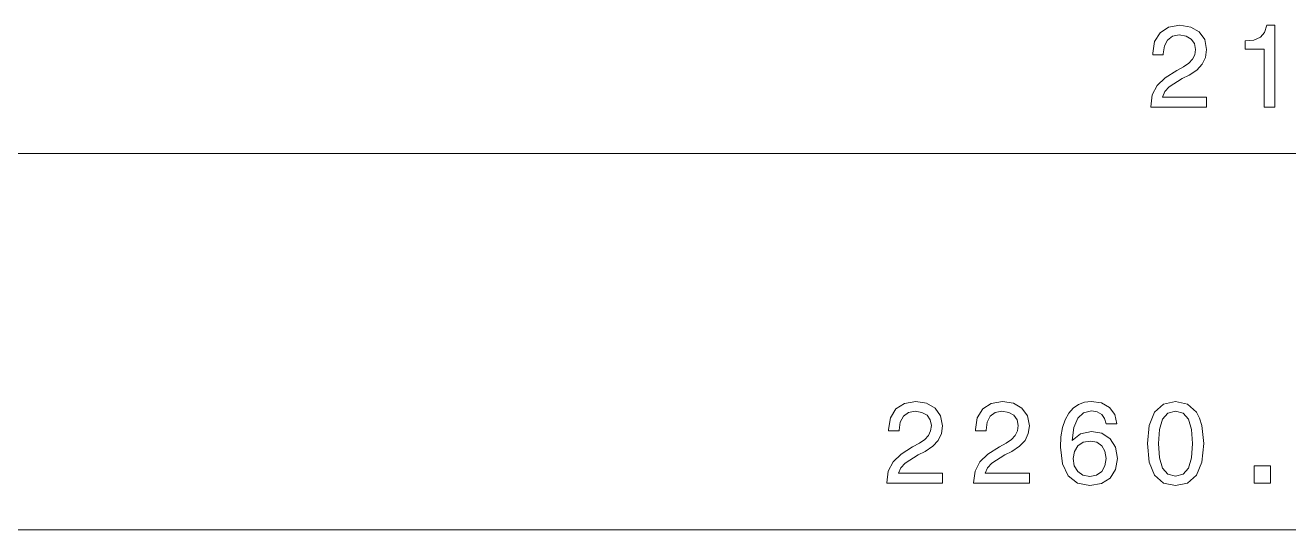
# Model space of a CAD drawing. Extents: x 0 to 420, y 0 to 297.
# Drawn here: x 165 to 219.4, y 77.1 to 98.8 of the extents above; entities that cross this region are included whole.
import ezdxf

# ---------------------------------------------------------------- set-up
doc = ezdxf.new("R2010")
doc.units = 0

msp = doc.modelspace()

# ---------------------------------------------------------------- linework, layer by layer
at = {"color": 7, "lineweight": 13}
for p, q in [((374.110474, 93.315094), (73.942528, 93.315094)), ((374.110474, 77.109657), (51.199921, 77.109657))]:
    msp.add_line(p, q, dxfattribs=at)
for points in [[(213.455887, 95.315094), (215.861511, 95.315094), (215.861511, 95.74881), (213.96022, 95.74881), (214.066116, 95.98584), (214.247696, 96.182526), (214.807495, 96.540596), (215.105026, 96.691895), (215.437881, 96.908752), (215.674927, 97.160919), (215.811081, 97.458466), (215.861511, 97.796364), (215.775787, 98.219986), (215.538742, 98.552841), (215.175644, 98.764656), (214.706619, 98.840309), (214.222473, 98.75457), (213.854309, 98.517548), (213.617294, 98.139297), (213.536606, 97.640015), (213.536606, 97.569412), (213.995529, 97.569412), (213.995529, 97.609756), (214.040909, 97.952698), (214.177078, 98.204865), (214.393936, 98.366249), (214.681412, 98.421722), (214.973907, 98.371284), (215.190781, 98.245209), (215.33197, 98.048523), (215.382401, 97.801399), (215.347107, 97.569412), (215.251282, 97.372726), (215.089905, 97.201263), (214.867996, 97.049965), (214.57045, 96.88858), (214.076218, 96.575897), (213.728226, 96.243042), (213.521469, 95.839584), (213.455887, 95.330215)], [(218.33168, 95.315094), (218.790619, 95.315094), (218.790619, 98.840309), (218.447678, 98.840309), (218.356888, 98.532669), (218.175339, 98.325897), (217.897964, 98.204865), (217.514679, 98.16452), (217.514679, 97.806442), (218.33168, 97.806442)], [(202.084595, 79.109657), (204.490219, 79.109657), (204.490219, 79.543373), (202.588913, 79.543373), (202.694824, 79.780396), (202.876389, 79.977089), (203.436188, 80.335152), (203.733719, 80.48645), (204.066574, 80.703316), (204.303619, 80.955482), (204.439774, 81.253021), (204.490219, 81.590927), (204.40448, 82.014565), (204.167435, 82.347404), (203.804337, 82.559227), (203.335327, 82.634872), (202.851181, 82.549133), (202.483017, 82.312111), (202.245987, 81.933861), (202.165298, 81.434593), (202.165298, 81.363983), (202.624222, 81.363983), (202.624222, 81.40432), (202.669601, 81.747261), (202.805786, 81.999428), (203.022629, 82.160805), (203.310104, 82.216278), (203.6026, 82.16584), (203.819473, 82.03978), (203.960678, 81.843086), (204.011108, 81.59597), (203.975815, 81.363983), (203.87999, 81.16729), (203.718613, 80.995819), (203.496704, 80.844521), (203.199142, 80.683144), (202.70491, 80.370468), (202.356934, 80.037621), (202.150162, 79.634155), (202.084595, 79.124794)], [(205.820602, 79.109657), (208.226227, 79.109657), (208.226227, 79.543373), (206.324936, 79.543373), (206.430832, 79.780396), (206.612411, 79.977089), (207.172195, 80.335152), (207.469742, 80.48645), (207.802597, 80.703316), (208.039627, 80.955482), (208.175797, 81.253021), (208.226227, 81.590927), (208.140503, 82.014565), (207.903458, 82.347404), (207.540344, 82.559227), (207.071335, 82.634872), (206.587189, 82.549133), (206.219025, 82.312111), (205.981995, 81.933861), (205.901306, 81.434593), (205.901306, 81.363983), (206.360245, 81.363983), (206.360245, 81.40432), (206.405624, 81.747261), (206.541794, 81.999428), (206.758652, 82.160805), (207.046127, 82.216278), (207.338623, 82.16584), (207.555481, 82.03978), (207.696686, 81.843086), (207.747116, 81.59597), (207.711823, 81.363983), (207.615997, 81.16729), (207.45462, 80.995819), (207.232712, 80.844521), (206.935165, 80.683144), (206.440933, 80.370468), (206.092941, 80.037621), (205.886169, 79.634155), (205.820602, 79.124794)], [(211.997559, 81.666573), (211.901733, 82.075073), (211.679825, 82.37767), (211.336899, 82.569313), (210.893082, 82.634872), (210.59552, 82.599571), (210.338318, 82.503754), (210.111374, 82.347404), (209.919739, 82.125511), (209.768448, 81.848129), (209.657486, 81.510239), (209.586899, 81.111816), (209.566711, 80.662964), (209.6474, 79.946831), (209.894531, 79.427391), (210.292923, 79.114693), (210.837601, 79.008789), (211.326797, 79.099579), (211.699997, 79.336601), (211.942062, 79.709808), (212.027817, 80.183861), (211.942062, 80.662964), (211.710083, 81.031128), (211.352005, 81.263115), (210.908218, 81.343803), (210.429108, 81.242943), (210.071045, 80.955482), (210.146683, 81.510239), (210.30806, 81.908638), (210.555191, 82.145683), (210.898117, 82.226372), (211.150284, 82.18602), (211.341934, 82.080116), (211.468018, 81.903603), (211.533569, 81.666573)], [(213.30777, 80.819305), (213.383423, 80.027519), (213.620438, 79.462685), (213.998688, 79.119736), (214.523193, 79.008789), (215.042633, 79.119736), (215.420883, 79.462685), (215.652863, 80.027519), (215.733566, 80.819305), (215.652863, 81.606049), (215.557053, 81.918739), (215.420883, 82.175941), (215.042633, 82.518883), (214.523193, 82.634872), (213.998688, 82.518883), (213.620438, 82.170898), (213.383423, 81.606049)], [(213.791916, 80.819305), (213.832275, 81.429535), (213.958359, 81.868309), (214.185303, 82.125511), (214.523193, 82.216278), (214.856033, 82.125511), (215.082993, 81.868309), (215.209061, 81.429535), (215.249405, 80.819305), (215.209061, 80.204033), (215.082993, 79.765282), (214.856033, 79.50808), (214.523193, 79.422333), (214.185303, 79.50808), (213.958359, 79.765282), (213.832275, 80.204033)], [(211.538605, 80.178818), (211.483139, 79.861107), (211.341934, 79.619019), (211.11499, 79.457642), (210.832565, 79.407211), (210.535019, 79.457642), (210.30806, 79.613983), (210.161804, 79.856049), (210.116409, 80.173775), (210.166855, 80.48645), (210.30806, 80.723495), (210.540054, 80.874794), (210.852722, 80.930267), (211.125061, 80.874794), (211.341934, 80.728539), (211.483139, 80.491493)], [(217.911209, 79.109657), (218.607193, 79.109657), (218.607193, 79.861107), (217.911209, 79.861107)]]:
    msp.add_lwpolyline(points, close=True, dxfattribs=at)

doc.saveas('drawing.dxf')
